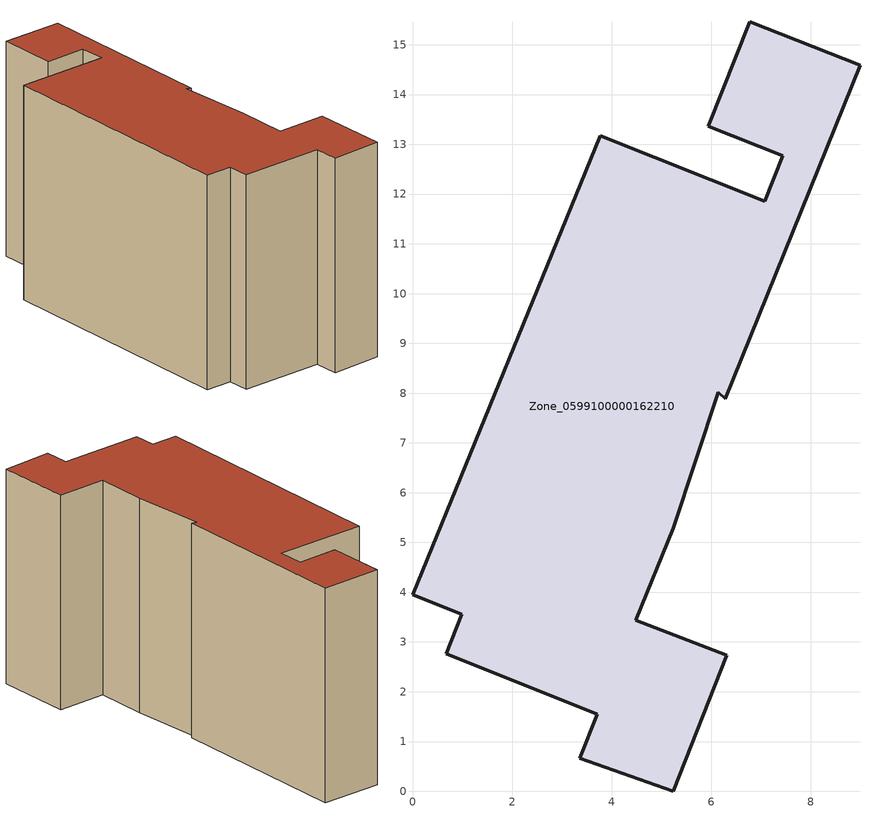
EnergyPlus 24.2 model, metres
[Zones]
Zone_0599100000162210
 floor ground (C_G): 0.99,3.56 0,3.95 3.77,13.18 7.08,11.85 7.44,12.78 5.94,13.37 6.77,15.46 8.99,14.59 6.29,7.89 6.14,8.02 5.24,5.29 4.49,3.44 6.31,2.74 5.24,0 3.36,0.66 3.71,1.55 0.68,2.77 z7.19
 wall outside (C_F): 8.99,14.59 6.77,15.46 5.94,13.37 7.44,12.78 7.08,11.85 3.77,13.18 0,3.95 0.99,3.56 0.68,2.77 3.71,1.55 3.36,0.66 5.24,0 6.31,2.74 4.49,3.44 5.24,5.29 6.14,8.02 6.29,7.89 8.99,14.59 z7.19:15.43
 roof outside (C_R): 3.77,13.18 0,3.95 0.99,3.56 0.68,2.77 3.71,1.55 3.36,0.66 5.24,0 6.31,2.74 4.49,3.44 5.24,5.29 6.14,8.02 6.29,7.89 8.99,14.59 6.77,15.46 5.94,13.37 7.44,12.78 7.08,11.85 z15.43
[BUILDING]
Pand.0599100000162210: North Axis=0; Terrain=City; Loads Convergence Tolerance Value=0.04; Temperature Convergence Tolerance Value=0.4; Solar Distribution=FullExterior; Maximum Number of Warmup Days=25; Minimum Number of Warmup Days=1
[Site:Location]
Rotterdam.The.Hague.AP_ZH_NLD Design_Conditions: Latitude=51.96; Longitude=4.45; Time Zone=1; Elevation=-4.5
[SITE:GROUNDTEMPERATURE:BUILDINGSURFACE]
18, 18, 18, 18, 18, 18, 18, 18, 18, 18, 18, 18
[MATERIAL] Thermal Absorptance=0.9; Solar Absorptance=0.7; Visible Absorptance=0.7
Name | Roughness | Thickness | Conductivity | Density | Specific Heat
G.TC.1975-1991 | MediumSmooth | 0.15 | 0.288461 | 540 | 1210
F.TC.1975-1991 | Rough | 0.3 | 0.230769 | 1920 | 840
R.TC.1975-1991 | MediumRough | 0.2 | 0.153846 | 1500 | 1000
[CONSTRUCTION]
C_G: G.TC.1975-1991
C_F: F.TC.1975-1991
C_R: R.TC.1975-1991
[ZONE]
Zone_0599100000162210: Type=1; Multiplier=1; Ceiling Height=Autocalculate; Volume=Autocalculate; Floor Area=autocalculate; Part of Total Floor Area=Yes
[ZONEINFILTRATION:DESIGNFLOWRATE]
Infil_Zone_0599100000162210: Zone or ZoneList or Space or SpaceList=Zone_0599100000162210; Schedule=AlwaysOn; Design Flow Rate Calculation Method=Flow/Area; Flow Rate per Floor Area=0.003; Constant Term Coefficient=1; Temperature Term Coefficient=0; Velocity Term Coefficient=0; Velocity Squared Term Coefficient=0
[HVACTEMPLATE:ZONE:IDEALLOADSAIRSYSTEM]
Zone_0599100000162210: Maximum Heating Supply Air Temperature=50; Minimum Cooling Supply Air Temperature=13; Maximum Heating Supply Air Humidity Ratio=0.0156; Minimum Cooling Supply Air Humidity Ratio=0.0077; Heating Limit=NoLimit; Cooling Limit=NoLimit; Dehumidification Control Type=ConstantSensibleHeatRatio; Cooling Sensible Heat Ratio=0.7; Dehumidification Setpoint=60; Humidification Control Type=None; Humidification Setpoint=30; Outdoor Air Method=None; Outdoor Air Flow Rate per Person=0.00944; Outdoor Air Flow Rate per Zone Floor Area=0; Outdoor Air Flow Rate per Zone=0; Demand Controlled Ventilation Type=None; Outdoor Air Economizer Type=NoEconomizer; Heat Recovery Type=None; Sensible Heat Recovery Effectiveness=0.7; Latent Heat Recovery Effectiveness=0.65
[ZONECONTROL:THERMOSTAT]
ThermostatControl_Zone_0599100000162210: Zone or ZoneList=Zone_0599100000162210; Control Type Schedule=DualSetpointControlType; Control 1=Thermostat_Zone_0599100000162210; Temperature Difference Between Cutout And Setpoint=0
[THERMOSTATSETPOINT:DUALSETPOINT]
Thermostat_Zone_0599100000162210: Heating Setpoint Temperature Schedule=HeatingSetpoint_Zone_0599100000162210; Cooling Setpoint Temperature Schedule=CoolingSetpoint_Zone_0599100000162210
[SCHEDULE:COMPACT]
HeatingSetpoint_Zone_0599100000162210: Through: 12/31, For: AllDays, Until: 24:00, 21
CoolingSetpoint_Zone_0599100000162210: Through: 12/31, For: AllDays, Until: 24:00, 24
DualSetpointControlType: Through: 12/31, For: AllDays, Until: 24:00, 4
AlwaysOn: Through: 12/31, For: AllDays, Until: 24:00, 1
